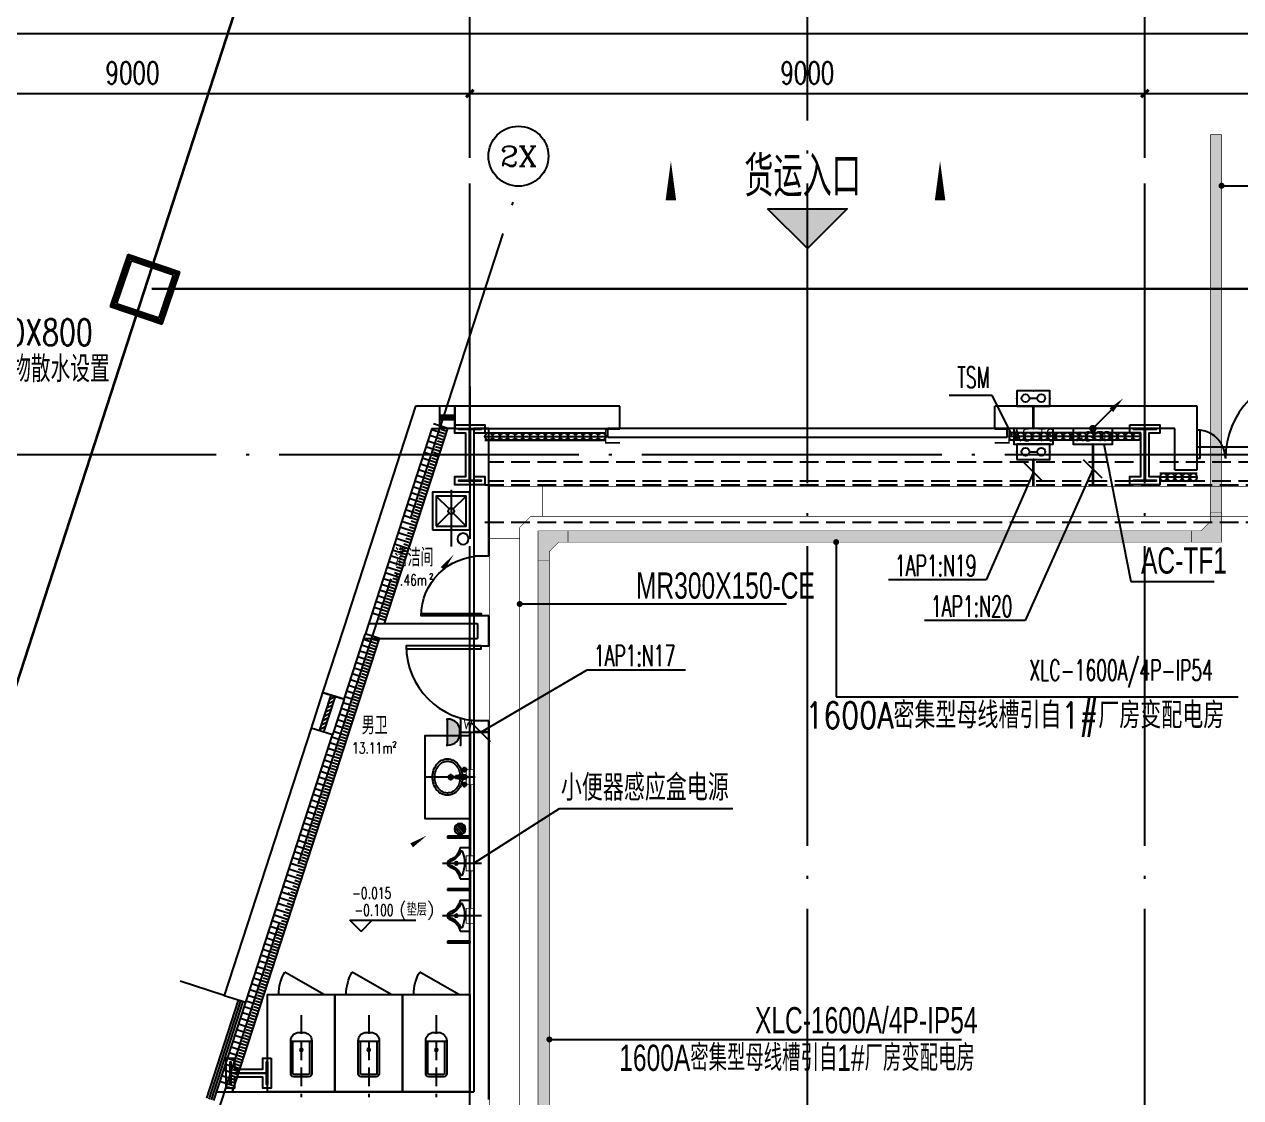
# Model space of a CAD drawing. Extents: x -1396510 to 1250330, y -1892470 to 1623980.
# Drawn here: x -269797 to -253575, y -725207 to -710887 of the extents above; entities that cross this region are included whole.
import ezdxf
from ezdxf.enums import TextEntityAlignment as Align

# ---------------------------------------------------------------- set-up
doc = ezdxf.new("R2010")
doc.units = 0
doc.header["$LTSCALE"] = 1000
doc.header["$MEASUREMENT"] = 0
for name, pattern in [('10平面$0$DASH', [0.35, 0.25, -0.1]), ('10平面$1$DOTE', [2.42, 2, -0.2, 0.02, -0.2]), ('DASH', [0.35, 0.25, -0.1]), ('DOTE', [2.42, 2, -0.2, 0.02, -0.2])]:
    doc.linetypes.add(name, pattern=pattern)
doc.layers.get('Defpoints').update_dxf_attribs({"color": 210})
for name, color, linetype in [('10平面$0$WINDOW', 4, 'Continuous'), ('10平面$1$A-AXIS-DOTE', 14, '10平面$1$DOTE'), ('99平面图例外参$0$A-HATCH-2', 251, 'Continuous'), ('A-AXIS-D', 1, 'Continuous'), ('A-AXIS-DOTE', 14, 'DOTE'), ('A-AXIS-DP', 126, 'Continuous'), ('A-AXIS-SYMB', 3, 'Continuous'), ('A-HATCH-2', 251, 'Continuous'), ('A-HRAIL', 173, 'Continuous'), ('A-LIN-V', 9, 'Continuous'), ('A-SFCE', 30, 'Continuous'), ('A-TEXT', 61, 'Continuous'), ('A-WC', 223, 'Continuous'), ('A-WINDOW', 140, 'Continuous'), ('AS-COLN', 6, 'Continuous'), ('AS-WALL', 40, 'Continuous'), ('CABLETRAY', 4, 'Continuous'), ('CABLETRAY_DIM', 3, 'Continuous'), ('CABLETRAY_OTHER', 5, 'Continuous'), ('DIM-照明', 3, 'Continuous'), ('DIM-箱柜', 3, 'Continuous'), ('DIM_SYMB', 3, 'Continuous'), ('EQUIP-动力', 3, 'Continuous'), ('EQUIP-插座', 3, 'Continuous'), ('EQUIP-箱柜', 3, 'Continuous'), ('FH-tri', 180, 'Continuous'), ('LWIRE', 4, 'Continuous'), ('TEL_HATCH', 8, 'Continuous'), ('TEL_TEXT', 7, 'Continuous'), ('WIRE-照明', 1, 'Continuous'), ('建-墙-幕', 4, 'Continuous'), ('建-房间', 7, 'Continuous'), ('建-标高', 3, 'Continuous'), ('建-门', 4, 'Continuous'), ('电气', 7, 'Continuous')]:
    doc.layers.add(name, color=color, linetype=linetype)
doc.layers.add('A-云线2', color=3, linetype='Continuous', plot=False)
doc.styles.add('_TCH_AXIS', font='COMPLEX', dxfattribs={"bigfont": 'GBCBIG'})
doc.styles.add('_TCH_DIM_T3', font='SIMPLEX', dxfattribs={"width": 0.705882, "bigfont": 'GBCBIG'})
doc.styles.add('_TEL_ATTDEF', font='GBENOR', dxfattribs={"width": 0.8, "height": 3, "bigfont": 'GBCBIG'})
doc.styles.add('_TEL_DIM', font='SIMPLEX', dxfattribs={"width": 0.8, "height": 3.5, "bigfont": 'HZTXT'})
doc.styles.add('A-AREA', font='SIMPLEX', dxfattribs={"bigfont": 'GBCBIG'})
doc.styles.add('A-STANDARD', font='SIMPLEX', dxfattribs={"bigfont": 'GBCBIG'})
doc.styles.add('HZTXT5', font='aa.shx', dxfattribs={"width": 0.7, "bigfont": 'hztxt.shx'})
doc.styles.get("Standard").update_dxf_attribs({"font": 'gbenor.shx', "bigfont": 'gbcbig.shx'})
doc.dimstyles.new('_TCH_ARCH&&100', dxfattribs={"dimtxt": 297.5, "dimasz": 100, "dimexe": 100, "dimexo": 100, "dimgap": 126.25, "dimtad": 1, "dimdec": 0, "dimzin": 0, "dimdsep": 46, "dimtxsty": '_TCH_DIM_T3', "dimblk": 'ARCHTICK', "dimcen": 0.09, "dimclrt": 7, "dimazin": 2, "dimtfac": 1, "dimtdec": 0, "dimtix": 1, "dimtmove": 2, "dimatfit": 3, "dimfxl": 0, "dimtolj": 1, "dimtzin": 0, "dimarcsym": 0})

# ---------------------------------------------------------------- blocks, each defined once
blk = doc.blocks.new('厕卫')
at = {"layer": 'A-AXIS-DOTE', "color": 0, "linetype": 'DASH'}
blk.add_line((50, -823), (50, 272), dxfattribs=at)
at = {"layer": 'A-WC', "color": 0}
for p, q in [((-60, -40), (-60, -470)), ((150, -30), (-50, -30)), ((160, -470), (160, -40)), ((190, -470), (-90, -470)), ((350, -1097), (-170, -1397))]:
    blk.add_line(p, q, dxfattribs=at)
blk.add_lwpolyline([(-400, 203), (-400, -1097), (500, -1097), (500, 203)], close=True, dxfattribs=at)
blk.add_lwpolyline([(190, -40, 0.414214), (150, 0), (-50, 0, 0.414214), (-90, -40), (-90, -480, 0.414214), (20, -590), (80, -590, 0.414214), (190, -480)], format="xyb", close=True, dxfattribs=at)
blk.add_circle((50, -359), 20, dxfattribs=at)
for centre, radius, start, end in [((-50, -40), 10, 90, 180), ((150, -40), 10, 0, 90), ((350, -1097), 600, 180, 209.9999)]:
    blk.add_arc(centre, radius, start, end, dxfattribs=at)
for p in [(50, 0), (50, -359)]:
    blk.add_point(p, dxfattribs=at)
blk = doc.blocks.new('$lvtry$00000224')
at = {"color": 0}
for p, q in [((-363, 0), (-363, -300)), ((-338, 0), (-363, 0)), ((-338, 0), (-338, -300)), ((337, 0), (337, -300)), ((362, 0), (337, 0)), ((362, 0), (362, -300)), ((-338, -300), (-363, -300)), ((362, -300), (337, -300))]:
    blk.add_line(p, q, dxfattribs=at)
at = {"color": 0, "elevation": 0}
blk.add_lwpolyline([(-205, -131), (-205, 0), (205, 0), (205, -131, 0.268068), (51, -263, -0.317765), (0, -300, -0.317765), (-51, -263, 0.268068)], format="xyb", close=True, dxfattribs=at)
at = {"color": 0}
blk.add_circle((0, -182, 0), 20, dxfattribs=at)
for centre, radius, start, end in [((-152, -115, 0), 10, 114.1084, 248.1394), ((5, -466, 0), 395, 66.6675, 114.1084), ((-243, -341, 0), 233, 19.2639, 68.1394), ((243, -341, 0), 233, 110.4941, 160.7361), ((158, -113, 0), 10, 290.4941, 66.6675), ((0, -256, 0), 24, 199.2639, 269.4998), ((0, -256, 0), 24, 270.5002, 340.7361)]:
    blk.add_arc(centre, radius, start, end, dxfattribs=at)
blk.add_point((0, -182, 0), dxfattribs=at)
at = {"layer": 'A-AXIS-DOTE', "color": 0}
blk.add_lwpolyline([(0, 153), (0, -367)], dxfattribs=at)
blk = doc.blocks.new('小便器')
at = {"layer": 'A-WC', "color": 8, "xscale": -1, "rotation": 89.99999999999999}
blk.add_blockref('$lvtry$00000224', (2044606, 1695654), dxfattribs=at)
blk = doc.blocks.new('45345')
at = {"layer": 'A-WC'}
h = blk.add_hatch(dxfattribs=at)
h.set_pattern_fill('ANSI31', color=0, scale=10)
h.set_pattern_definition([(30, (40598742844.535, 3385776346.45), (-7.9375, 13.74815), [])])
edge = h.paths.add_edge_path()
edge.add_arc((40598742441.347763, 3385774511.717568), 50, 0, 360)
at = {"layer": 'A-WC', "color": 0}
blk.add_circle((40598742441.347763, 3385774511.717568), 50, dxfattribs=at)
blk = doc.blocks.new('A$C34D37DA4')
at = {"color": 0, "ltscale": 0.5}
for points in [[(-250, -108), (250, -108), (250, 392), (-250, 392)], [(-200, -58), (200, -58), (200, 342), (-200, 342)]]:
    blk.add_lwpolyline(points, close=True, dxfattribs=at)
for points in [[(-200, 342), (-28, 171)], [(28, 171), (200, 342)], [(-200, -58), (-28, 114)], [(28, 114), (200, -58)]]:
    blk.add_lwpolyline(points, dxfattribs=at)
blk.add_circle((0, 142), 40, dxfattribs=at)
at = {"layer": 'A-AXIS-DOTE', "color": 0}
blk.add_lwpolyline([(0, 427), (0, -333)], dxfattribs=at)
blk = doc.blocks.new('10平面$0$$DorLib2D$00000126')
at = {"color": 0, "linetype": 'Continuous'}
for p, q in [((-0.532, 0.5), (-0.532, 0.9)), ((0.532, 0.9), (0.532, 0.5))]:
    blk.add_line(p, q, dxfattribs=at)
at = {"color": 0, "linetype": '10平面$0$DASH'}
for p, q in [((-0.532, 0.9), (0.532, 0.9)), ((-0.532, 0.5), (0.532, 0.5))]:
    blk.add_line(p, q, dxfattribs=at)
blk = doc.blocks.new('DOOR2DLIB$SYSLIB$00000123')
at = {"color": 0}
for p, q in [((0.475, -0.001), (0.475, 0.752)), ((0.475, 0.752), (0.5, 0.752)), ((0.5, -0.001), (0.5, 0.752)), ((-0.5, 0), (-0.5, 0.252)), ((-0.475, 0.252), (-0.5, 0.252)), ((-0.475, 0), (-0.475, 0.252)), ((-0.475, 0), (-0.5, 0)), ((0.475, -0.001), (0.5, -0.001))]:
    blk.add_line(p, q, dxfattribs=at)
for centre, radius, start, end in [((0.505, -0.002), 0.755, 92.2493, 179.7238), ((-0.501, 0.003), 0.251, 359.7899, 84.0974)]:
    blk.add_arc(centre, radius, start, end, dxfattribs=at)
blk = doc.blocks.new('42343243')
at = {"layer": '10平面$0$WINDOW'}
blk.add_line((-252654, 1222620), (-254154, 1222620), dxfattribs=at)
at = {"layer": 'AS-WALL'}
for p, q in [((-254154, 1223170), (-256854, 1223170)), ((-256854, 1222870), (-256854, 1223170)), ((-254154, 1222620), (-254154, 1223170)), ((-254454, 1222870), (-256854, 1222870)), ((-254454, 1222320), (-254454, 1222870)), ((-254154, 1222320), (-254154, 1222620)), ((-254454, 1222320), (-254154, 1222320))]:
    blk.add_line(p, q, dxfattribs=at)
at = {"layer": '10平面$0$WINDOW', "zscale": 300}
for name, p, xscale, yscale, rotation in [('DOOR2DLIB$SYSLIB$00000123', (-253404, 1222470), -1500, -1500, 179.9999999999555), ('10平面$0$$DorLib2D$00000126', (-259354, 1223020), 5000, 300, 179.9999999999992)]:
    blk.add_blockref(name, p, dxfattribs=dict(at, xscale=xscale, yscale=yscale, rotation=rotation))
blk = doc.blocks.new('nt66')
at = {"layer": 'A-HATCH-2', "color": 8}
blk.add_lwpolyline([(-195840, 766870), (-195440, 766870), (-195440, 766758), (-195586, 766758), (-195586, 766182), (-195440, 766182), (-195440, 766070), (-195840, 766070), (-195840, 766182), (-195694, 766182), (-195694, 766758), (-195840, 766758)], close=True, dxfattribs=at)
at = {"layer": 'AS-COLN'}
blk.add_lwpolyline([(-195790, 766820), (-195490, 766820), (-195490, 766808), (-195636, 766808), (-195636, 766132), (-195490, 766132), (-195490, 766120), (-195790, 766120), (-195790, 766132), (-195644, 766132), (-195644, 766808), (-195790, 766808)], close=True, dxfattribs=at)
blk = doc.blocks.new('342343243')
at = {"layer": 'A-AXIS-DP', "color": 5}
blk.add_lwpolyline([(-155704, 832070), (-155404, 832070), (-155404, 832058), (-155550, 832058), (-155550, 831582), (-155404, 831582), (-155404, 831570), (-155704, 831570), (-155704, 831582), (-155558, 831582), (-155558, 832058), (-155704, 832058), (-155704, 832070)], close=True, dxfattribs=at)
at = {"layer": 'A-HATCH-2'}
blk.add_lwpolyline([(-155754, 832120), (-155354, 832120), (-155354, 832008), (-155500, 832008), (-155500, 831632), (-155354, 831632), (-155354, 831520), (-155754, 831520), (-155754, 831632), (-155608, 831632), (-155608, 832008), (-155754, 832008)], close=True, dxfattribs=at)
blk = doc.blocks.new('33333')
for p in [(-68214, -43900), (-59214, -43900)]:
    blk.add_blockref('nt66', p)
at = {"layer": 'A-AXIS-DP', "rotation": 270}
blk.add_blockref('342343243', (-1098624, 558766), dxfattribs=at)
blk = doc.blocks.new('w42343')
at = {"layer": 'A-HATCH-2', "color": 8, "linetype": 'DASH'}
for p, q in [((-263654, 722170), (-128354, 722170)), ((-263654, 721670), (-128354, 721670))]:
    blk.add_line(p, q, dxfattribs=at)
blk = doc.blocks.new('343243')
at = {"layer": '10平面$1$A-AXIS-DOTE', "color": 0}
blk.add_lwpolyline([(-137039, 783550), (-137039, 784210)], dxfattribs=at)
at = {"layer": 'A-WC', "color": 0}
for p, q in [((-137084, 783875), (-136994, 783875)), ((-137039, 783830), (-137039, 783920)), ((-137176, 783694), (-137103, 783694)), ((-137139, 783657), (-137139, 783731)), ((-137071, 783707), (-137056, 783814)), ((-137064, 783668), (-137071, 783707)), ((-137064, 783668), (-137056, 783814)), ((-137056, 783814), (-137022, 783814)), ((-137056, 783804), (-137022, 783804)), ((-137014, 783668), (-137022, 783814)), ((-137008, 783707), (-137022, 783814)), ((-137014, 783668), (-137008, 783707)), ((-136976, 783694), (-136903, 783694)), ((-136939, 783657), (-136939, 783731)), ((-137064, 783668), (-137014, 783668)), ((-137063, 783687), (-137015, 783687))]:
    blk.add_line(p, q, dxfattribs=at)
for points in [[(-137069, 783721, -0.055034), (-137132, 783735, -0.088849), (-137208, 783776, -0.104988), (-137263, 783843, -0.12017), (-137282, 783920, -0.12017), (-137263, 783997, -0.104988), (-137208, 784064, -0.088849), (-137132, 784105, -0.080052), (-137039, 784120, -0.080052)], [(-137065, 783751, -0.056066), (-137123, 783763, -0.088849), (-137190, 783800, -0.104988), (-137237, 783857, -0.12017), (-137252, 783920, -0.12017), (-137237, 783983, -0.104988), (-137190, 784040, -0.088849), (-137123, 784077, -0.080052), (-137039, 784090, -0.080052)], [(-137039, 784120, -0.080052), (-136946, 784105, -0.088849), (-136870, 784064, -0.104988), (-136815, 783997, -0.12017), (-136796, 783920, -0.12017), (-136815, 783843, -0.104988), (-136870, 783776, -0.088849), (-136946, 783735, -0.055034), (-137010, 783721, -0.080052)], [(-137039, 784090, -0.080052), (-136956, 784077, -0.088849), (-136889, 784040, -0.104988), (-136842, 783983, -0.12017), (-136826, 783920, -0.12017), (-136842, 783857, -0.104988), (-136889, 783800, -0.088849), (-136956, 783763, -0.056066), (-137014, 783751, -0.080052)]]:
    blk.add_lwpolyline(points, format="xyb", dxfattribs=at)
for centre, radius in [((-137039, 783875), 30), ((-137039, 783875), 20), ((-137139, 783694), 25), ((-137139, 783694), 15), ((-136939, 783694), 25), ((-136939, 783694), 15)]:
    blk.add_circle(centre, radius, dxfattribs=at)
for centre, start, end in [((-137040, 783695), 80.5252, 279.4748), ((-137038, 783695), 260.5252, 99.4748)]:
    blk.add_arc(centre, 7.19, start, end, dxfattribs=at)
blk = doc.blocks.new('3333')
at = {"layer": 'A-SFCE', "const_width": 20}
blk.add_lwpolyline([(-227064, 766320), (-227064, 766510), (-227244, 766510), (-227244, 766320)], dxfattribs=at)
blk = doc.blocks.new('_ArchTick')
at = {"color": 0, "linetype": 'ByBlock', "const_width": 0.4}
blk.add_lwpolyline([(-0.5, -0.5), (0.5, 0.5)], dxfattribs=at)
blk = doc.blocks.new('*D5768')
at = {"layer": 'A-AXIS-D', "color": 0, "lineweight": -2, "transparency": 16777216}
for p, q in [((12300, 3960), (12300, 4920)), ((21300, 3960), (21300, 4920)), ((12300, 4820), (21300, 4820))]:
    blk.add_line(p, q, dxfattribs=at)
at = {"layer": 'Defpoints', "color": 0, "transparency": 16777216}
for p in [(21300, 4820), (12300, 3860), (21300, 3860)]:
    blk.add_point(p, dxfattribs=at)
at = {"layer": 'A-AXIS-D', "color": 0, "lineweight": -2, "transparency": 16777216, "xscale": 100, "yscale": 100, "zscale": 100, "rotation": 180}
blk.add_blockref('_ArchTick', (12300, 4820), dxfattribs=at)
at = {"layer": 'A-AXIS-D', "color": 0, "lineweight": -2, "transparency": 16777216, "xscale": 100, "yscale": 100, "zscale": 100}
blk.add_blockref('_ArchTick', (21300, 4820), dxfattribs=at)
at = {"layer": 'A-AXIS-D', "color": 7, "transparency": 16777216, "insert": (16800, 5095), "char_height": 297.5, "attachment_point": 5, "style": '_TCH_DIM_T3'}
blk.add_mtext('\\A1;9000', dxfattribs=at)
blk = doc.blocks.new('*D5769')
at = {"layer": 'A-AXIS-D', "color": 0, "lineweight": -2, "transparency": 16777216}
for p, q in [((21300, 3960), (21300, 4920)), ((30300, 3960), (30300, 4920)), ((21300, 4820), (30300, 4820))]:
    blk.add_line(p, q, dxfattribs=at)
at = {"layer": 'Defpoints', "color": 0, "transparency": 16777216}
for p in [(30300, 4820), (21300, 3860), (30300, 3860)]:
    blk.add_point(p, dxfattribs=at)
at = {"layer": 'A-AXIS-D', "color": 0, "lineweight": -2, "transparency": 16777216, "xscale": 100, "yscale": 100, "zscale": 100, "rotation": 180}
blk.add_blockref('_ArchTick', (21300, 4820), dxfattribs=at)
at = {"layer": 'A-AXIS-D', "color": 0, "lineweight": -2, "transparency": 16777216, "xscale": 100, "yscale": 100, "zscale": 100}
blk.add_blockref('_ArchTick', (30300, 4820), dxfattribs=at)
at = {"layer": 'A-AXIS-D', "color": 7, "transparency": 16777216, "insert": (25800, 5095), "char_height": 297.5, "attachment_point": 5, "style": '_TCH_DIM_T3'}
blk.add_mtext('\\A1;9000', dxfattribs=at)
blk = doc.blocks.new('*D5770')
at = {"layer": 'A-AXIS-D', "color": 0, "lineweight": -2, "transparency": 16777216}
for p, q in [((30300, 3960), (30300, 4920)), ((39300, 3960), (39300, 4920)), ((30300, 4820), (39300, 4820))]:
    blk.add_line(p, q, dxfattribs=at)
at = {"layer": 'Defpoints', "color": 0, "transparency": 16777216}
for p in [(39300, 4820), (30300, 3860), (39300, 3860)]:
    blk.add_point(p, dxfattribs=at)
at = {"layer": 'A-AXIS-D', "color": 0, "lineweight": -2, "transparency": 16777216, "xscale": 100, "yscale": 100, "zscale": 100, "rotation": 180}
blk.add_blockref('_ArchTick', (30300, 4820), dxfattribs=at)
at = {"layer": 'A-AXIS-D', "color": 0, "lineweight": -2, "transparency": 16777216, "xscale": 100, "yscale": 100, "zscale": 100}
blk.add_blockref('_ArchTick', (39300, 4820), dxfattribs=at)
at = {"layer": 'A-AXIS-D', "color": 7, "transparency": 16777216, "insert": (34800, 5095), "char_height": 297.5, "attachment_point": 5, "style": '_TCH_DIM_T3'}
blk.add_mtext('\\A1;9000', dxfattribs=at)
blk = doc.blocks.new('*D5785')
at = {"layer": 'A-AXIS-D', "color": 0, "lineweight": -2, "transparency": 16777216}
for p, q in [((-900, 4060), (-900, 5720)), ((157100, 4060), (157100, 5720)), ((-900, 5620), (157100, 5620))]:
    blk.add_line(p, q, dxfattribs=at)
at = {"layer": 'Defpoints', "color": 0, "transparency": 16777216}
for p in [(157100, 5620), (-900, 3960), (157100, 3960)]:
    blk.add_point(p, dxfattribs=at)
at = {"layer": 'A-AXIS-D', "color": 0, "lineweight": -2, "transparency": 16777216, "xscale": 100, "yscale": 100, "zscale": 100, "rotation": 180}
blk.add_blockref('_ArchTick', (-900, 5620), dxfattribs=at)
at = {"layer": 'A-AXIS-D', "color": 0, "lineweight": -2, "transparency": 16777216, "xscale": 100, "yscale": 100, "zscale": 100}
blk.add_blockref('_ArchTick', (157100, 5620), dxfattribs=at)
at = {"layer": 'A-AXIS-D', "color": 7, "transparency": 16777216, "insert": (78100, 5895), "char_height": 297.5, "attachment_point": 5, "style": '_TCH_DIM_T3'}
blk.add_mtext('\\A1;158000', dxfattribs=at)
blk = doc.blocks.new('*U25')
at = {"color": 0}
blk.add_lwpolyline([(500, 0), (500, 1000), (460, 1000), (460, 0)], close=True, dxfattribs=at)
blk.add_arc((500, 0), 1000, 90, 180, dxfattribs=at)
blk = doc.blocks.new('*U24')
at = {"color": 0, "xscale": 0.001, "yscale": 0.001, "zscale": 0.001}
blk.add_blockref('*U25', (0, 0), dxfattribs=at)
blk = doc.blocks.new('*U52')
at = {"color": 0}
for p, q in [((-250, 150), (250, 150)), ((250, 30), (-250, 30)), ((-250, -30), (-190, 30)), ((-190, -30), (-130, 30)), ((-130, -30), (-70, 30)), ((-70, -30), (-10, 30)), ((-10, -30), (50, 30)), ((50, -30), (110, 30)), ((110, -30), (170, 30)), ((170, -30), (230, 30)), ((250, -30), (-250, -30)), ((-250, -150), (250, -150))]:
    blk.add_line(p, q, dxfattribs=at)
for points in [[(-250, -150), (-250, 150)], [(250, -150), (250, 150)]]:
    blk.add_lwpolyline(points, dxfattribs=at)
blk = doc.blocks.new('*U51')
at = {"color": 0, "xscale": 0.001999999996058992, "yscale": 0.003333333333333334, "zscale": 0.001999999996058992}
blk.add_blockref('*U52', (0, 0), dxfattribs=at)
blk = doc.blocks.new('99平面图例外参$0$$LinePat$填挖边坡')
at = {"color": 0}
for p, q in [((0, 0), (0, -1500)), ((300, 0), (300, -600))]:
    blk.add_line(p, q, dxfattribs=at)
at = {"layer": 'Defpoints', "color": 0}
blk.add_point((600, 0), dxfattribs=at)
blk = doc.blocks.new('99平面图例外参$0$$LinePat$圆环')
for points in [[(0, 150), (300, 150)], [(0, 0), (300, 0)], [(0, -150), (300, -150)]]:
    blk.add_lwpolyline(points)
at = {"color": 0}
blk.add_circle((150, 0), 150, dxfattribs=at)
blk = doc.blocks.new('$equip$00001764')
for p, q in [((-0.5, 1.05), (-0.5, 1)), ((-0.5, 1), (0.5, 1)), ((0.5, 1.05), (0.5, 1)), ((0.5, 0.5), (-0.5, 0.5)), ((0, 0.5), (0, 0))]:
    blk.add_line(p, q)
blk.add_arc((0, 1), 0.5, 180, 0)
for p in [(-0.5, 0.5), (0.5, 0.5), (0, 0)]:
    blk.add_point(p)
for points in [[(0.433, 0.75), (-0.433, 0.75), (0.5, 1), (-0.5, 1)], [(0.25, 0.567), (-0.25, 0.567), (0.433, 0.75), (-0.433, 0.75)], [(0, 0.5), (0, 0.5), (0.25, 0.567), (-0.25, 0.567)]]:
    blk.add_solid(points)
at = {"color": 7, "style": '_TEL_DIM'}
blk.add_attdef('$TEXT$', text='', height=0.4, dxfattribs=at).set_placement((0.303, 0.211), align=Align.MIDDLE_CENTER)
at = {"color": 7, "style": '_TEL_DIM', "flags": 1}
blk.add_attdef('A', text='', height=0.00002, dxfattribs=at).set_placement((0, 0), align=Align.MIDDLE_CENTER)
blk = doc.blocks.new('$equip$00002708')
for p, q in [((-0.75, 0.6), (-0.75, 0)), ((0.75, 0.6), (-0.75, 0.6)), ((0.75, 0), (0.75, 0.6)), ((-0.75, 0), (0.75, 0))]:
    blk.add_line(p, q)
at = {"const_width": 0.0571}
blk.add_lwpolyline([(-0.75, 0.6), (-0.75, 0), (0.75, 0), (0.75, 0.6), (-0.75, 0.6), (-0.75, 0)], dxfattribs=at)
for p in [(0, 0.6), (-0.75, 0.3), (0, 0), (0.75, 0.3)]:
    blk.add_point(p)
at = {"color": 7, "style": '_TEL_DIM'}
blk.add_attdef('$TEXT$', text='', height=0.4, dxfattribs=at).set_placement((0, 0.3), align=Align.MIDDLE_CENTER)
at = {"color": 7, "style": '_TEL_DIM', "flags": 1}
for tag in ['REMARK', 'A']:
    blk.add_attdef(tag, text='', height=0.4, dxfattribs=at).set_placement((0, 0), align=Align.MIDDLE_CENTER)
blk = doc.blocks.new('$equip$00002868')
for p, q in [((-0.625, 0.292), (-0.625, -0.292)), ((0.625, 0.292), (-0.625, 0.292)), ((-0.15, 0.008), (0.15, 0.008)), ((0.625, -0.292), (0.625, 0.292)), ((-0.625, -0.292), (0.625, -0.292))]:
    blk.add_line(p, q)
at = {"const_width": 0.0571}
blk.add_lwpolyline([(-0.625, 0.292), (-0.625, -0.292), (0.625, -0.292), (0.625, 0.292), (-0.625, 0.292), (-0.625, -0.292)], dxfattribs=at)
for centre in [(-0.3, 0.008), (0.3, 0.008)]:
    blk.add_circle(centre, 0.15)
for p in [(-0.625, 0), (0, 0.292), (0.625, 0), (0, -0.292)]:
    blk.add_point(p)
at = {"color": 7, "style": '_TEL_DIM', "flags": 1}
for tag in ['A', 'REMARK']:
    blk.add_attdef(tag, text='', height=0.00002, dxfattribs=at).set_placement((0, 0), align=Align.MIDDLE_CENTER)
blk = doc.blocks.new('$TelecSys$00000079')
for p, q in [((0.7, 0.7), (0, 0)), ((0.104, 0.104), (0.104, 0.104)), ((-0.104, -0.104), (-0.104, -0.104))]:
    blk.add_line(p, q)
at = {"const_width": 0.142}
blk.add_lwpolyline([(-0.071, 0, 1), (0.071, 0, 1)], format="xyb", close=True, dxfattribs=at)
blk.add_solid([(0.63, 0.77), (0.77, 0.63), (1.15, 1.15)])
at = {"width": 0.8, "flags": 9}
blk.add_attdef('A', (0, 0), '', height=0.00002, dxfattribs=at)
blk = doc.blocks.new('qd电缆手井')
at = {"layer": '电气', "color": 7}
for p, q in [((-238.7, 215.8), (211.3, 215.8)), ((-238.7, -234.2), (-238.7, 215.8)), ((211.3, 215.8), (211.3, -234.2)), ((-197.9, -193.4), (-197.9, 175)), ((-197.9, 175), (170.5, 175)), ((170.5, 175), (170.5, -193.4)), ((170.5, -193.4), (-197.9, -193.4)), ((211.3, -234.2), (-238.7, -234.2))]:
    blk.add_line(p, q, dxfattribs=at)
at = {"layer": '电气', "color": 8, "const_width": 30}
blk.add_lwpolyline([(-218, 182.1), (-218, -214.1), (191.1, -214.1), (191.1, 195.6), (-232.9, 195.6)], dxfattribs=at)
blk = doc.blocks.new('世赫2#厂房一层0821')
at = {"layer": 'FH-tri'}
h = blk.add_hatch(color=8, dxfattribs=at)
h.dxf.hatch_style = 1
h.paths.add_polyline_path([(25269.7, 3282.6), (26330.3, 3282.6), (25800, 2752.3)])
at = {"layer": 'A-AXIS-D'}
blk.add_circle((21947.6, 3984), 400, dxfattribs=at)
at = {"layer": 'A-AXIS-DOTE', "color": 8, "ltscale": 2}
for p, q in [((21300, -87498.9), (21300, 6300)), ((25800, -87498.9), (25800, 6300)), ((30300, -87498.9), (30300, 6300)), ((163114.2, 0), (-11095.8, 0))]:
    blk.add_line(p, q, dxfattribs=at)
blk.add_lwpolyline([(-1898.6, -69910.4), (21947.6, 3584)], dxfattribs=at)
at = {"layer": 'A-AXIS-SYMB', "color": 8}
for points in [[(23980, 2460, 0, 0, 0), (23980, 3920, 0, 140, 0), (23980, 3395, 0, 0, 0)], [(27570, 2460, 0, 0, 0), (27570, 3920, 0, 140, 0), (27570, 3395, 0, 0, 0)]]:
    blk.add_lwpolyline(points, format="xyseb", dxfattribs=at)
at = {"layer": 'A-LIN-V'}
for p, q in [((20159.8, -2250), (21003.4, 350)), ((18131.9, -8500), (20094.9, -2450))]:
    blk.add_line(p, q, dxfattribs=at)
at = {"layer": 'A-SFCE'}
for p, q in [((21300, 910), (21300, -1120)), ((18024.1, -7212.2), (17437.1, -7021.7))]:
    blk.add_line(p, q, dxfattribs=at)
at = {"layer": 'A-SFCE', "linetype": 'DASH'}
for p, q in [((30150, -100), (21550, -100)), ((30150, -350), (21550, -350))]:
    blk.add_line(p, q, dxfattribs=at)
at = {"layer": 'A-SFCE', "color": 2, "linetype": 'DASH'}
for p, q in [((39150, -100), (30450, -100)), ((39150, -350), (30450, -350))]:
    blk.add_line(p, q, dxfattribs=at)
at = {"layer": 'A-WC', "color": 8, "elevation": 0}
blk.add_lwpolyline([(21300, -4850), (21300, -3750), (20700, -3750), (20700, -4850), (21300, -4850)], dxfattribs=at)
at = {"layer": 'AS-WALL'}
for p, q in [((20575.1, 650), (19616.7, -2303.7)), ((20900, 650), (20575.1, 650)), ((20900, 350), (20900, 650)), ((23300, 650), (21100, 650)), ((21100, 650), (21100, 350)), ((23300, 350), (23300, 650)), ((20793.1, 350), (19902.1, -2396.3)), ((20793.1, 350), (20900, 350)), ((21100, 350), (23300, 350)), ((21350, 350), (21350, -1350)), ((21550, 350), (21350, 350)), ((21550, -1350), (21550, 350)), ((21350, -1350), (21550, -1350)), ((19949.5, -2250), (21400, -2250)), ((21350, -2150), (21350, -2550)), ((21550, -2150), (21350, -2150)), ((21400, -2250), (21400, -2450)), ((21550, -2550), (21550, -2150)), ((19616.7, -2303.7), (19335.8, -3169.6)), ((19621.1, -3262.2), (19902.1, -2396.3)), ((19884.7, -2450), (21400, -2450)), ((21350, -2550), (21550, -2550)), ((19335.8, -3169.6), (19621.1, -3262.2)), ((21550, -3550), (21350, -3550)), ((21350, -3550), (21350, -8500)), ((21550, -8600), (21550, -3550)), ((19181.5, -3645.2), (18024.1, -7212.2)), ((19466.8, -3737.8), (19181.5, -3645.2)), ((18309.5, -7304.7), (19466.8, -3737.8)), ((18024.1, -7212.2), (18309.5, -7304.7)), ((17921.7, -8500), (21350, -8500))]:
    blk.add_line(p, q, dxfattribs=at)
at = {"layer": 'DIM_SYMB', "color": 8}
for points in [[(20614.2, -1920, 0, 0, 0), (21084.2, -1330, 0, 64, 0), (20934.6, -1517.7, 0, 0, 0)], [(19994.2, -5550, 0, 0, 0), (20724.2, -5080, 0, 64, 0), (20522.4, -5209.9, 0, 0, 0)]]:
    blk.add_lwpolyline(points, format="xyseb", dxfattribs=at)
at = {"layer": 'FH-tri', "color": 8}
blk.add_lwpolyline([(25269.7, 3282.6), (26330.3, 3282.6), (26330.3, 3282.6), (25800, 2752.3)], close=True, dxfattribs=at)
at = {"layer": '建-墙-幕'}
for p, q in [((17789.1, -8584.6), (18214.4, -7273.9)), ((17820.8, -8594.9), (18246.1, -7284.2)), ((17852.5, -8605.1), (18277.8, -7294.4)), ((18214.4, -7273.9), (18309.5, -7304.7)), ((17884.2, -8615.4), (18309.5, -7304.7))]:
    blk.add_line(p, q, dxfattribs=at)
at = {"layer": '建-标高', "color": 8}
for p, q in [((19847.8, -6360), (19697.8, -6210)), ((19697.8, -6210), (20577.8, -6210)), ((19847.8, -6360), (19997.8, -6210))]:
    blk.add_line(p, q, dxfattribs=at)
at = {"layer": '建-门'}
for p, q in [((21350, -1350), (21350, -2150)), ((21350, -2550), (21350, -3550))]:
    blk.add_line(p, q, dxfattribs=at)
at = {"color": 8, "rotation": 180.0000000000122}
for p in [(2065906.1, 1690203.6, 0), (2065906.1, 1689503.6, 0)]:
    blk.add_blockref('小便器', p, dxfattribs=at)
at = {"color": 8, "xscale": -1, "rotation": 180}
for p in [(19000, -8297.2), (19900, -8297.2), (20800, -8297.2)]:
    blk.add_blockref('厕卫', p, dxfattribs=at)
at = {"layer": '99平面图例外参$0$A-HATCH-2', "color": 203, "yscale": 0.1333333333333333, "zscale": 0.1333333333333333}
for p, xscale, rotation in [((20978.6, 273.5), 0.1339918837971177, 252.0237134181391), ((21003.4, 350), 0.1339918837971177, 252.0237134181391), ((20929, 120.6), 0.1339918837971177, 252.0237134181391), ((20953.8, 197.1), 0.1339918837971177, 252.0237134181391), ((20879.4, -32.4), 0.1339918837971177, 252.0237134181391), ((20904.2, 44.1), 0.1339918837971177, 252.0237134181391), ((20829.7, -185.3), 0.1339918837971177, 252.0237134181391), ((20854.5, -108.8), 0.1339918837971177, 252.0237134181391), ((20780.1, -338.2), 0.1339918837971177, 252.0237134181391), ((20804.9, -261.8), 0.1339918837971177, 252.0237134181391), ((20730.5, -491.2), 0.1339918837971177, 252.0237134181391), ((20755.3, -414.7), 0.1339918837971177, 252.0237134181391), ((20680.9, -644.1), 0.1339918837971177, 252.0237134181391), ((20705.7, -567.6), 0.1339918837971177, 252.0237134181391), ((20631.2, -797.1), 0.1339918837971177, 252.0237134181391), ((20656, -720.6), 0.1339918837971177, 252.0237134181391), ((20556.8, -1026.5), 0.1339918837971177, 252.0237134181391), ((20581.6, -950), 0.1339918837971177, 252.0237134181391), ((20606.4, -873.5), 0.1339918837971177, 252.0237134181391), ((20507.2, -1179.4), 0.1339918837971177, 252.0237134181391), ((20532, -1102.9), 0.1339918837971177, 252.0237134181391), ((20457.6, -1332.4), 0.1339918837971177, 252.0237134181391), ((20482.4, -1255.9), 0.1339918837971177, 252.0237134181391), ((20407.9, -1485.3), 0.1339918837971177, 252.0237134181391), ((20432.7, -1408.8), 0.1339918837971177, 252.0237134181391), ((20358.3, -1638.2), 0.1339918837971177, 252.0237134181391), ((20383.1, -1561.8), 0.1339918837971177, 252.0237134181391), ((20308.7, -1791.2), 0.1339918837971177, 252.0237134181391), ((20333.5, -1714.7), 0.1339918837971177, 252.0237134181391), ((20259.1, -1944.1), 0.1339918837971177, 252.0237134181391), ((20283.9, -1867.6), 0.1339918837971177, 252.0237134181391), ((20209.4, -2097.1), 0.1339918837971177, 252.0237134181391), ((20234.2, -2020.6), 0.1339918837971177, 252.0237134181391), ((20184.6, -2173.5), 0.1339918837971177, 252.0237134181391), ((20094.9, -2450), 0.1341875878156124, 252.0237134181382), ((20045.2, -2603.2), 0.1341875878156124, 252.0237134181382), ((20070.1, -2526.6), 0.1341875878156124, 252.0237134181382), ((19995.5, -2756.3), 0.1341875878156124, 252.0237134181382), ((20020.4, -2679.7), 0.1341875878156124, 252.0237134181382), ((19945.8, -2909.5), 0.1341875878156124, 252.0237134181382), ((19970.7, -2832.9), 0.1341875878156124, 252.0237134181382), ((19871.3, -3139.2), 0.1341875878156124, 252.0237134181382), ((19896.1, -3062.7), 0.1341875878156124, 252.0237134181382), ((19921, -2986.1), 0.1341875878156124, 252.0237134181382), ((19821.6, -3292.4), 0.1341875878156124, 252.0237134181382), ((19846.4, -3215.8), 0.1341875878156124, 252.0237134181382), ((19771.9, -3445.6), 0.1341875878156124, 252.0237134181382), ((19796.7, -3369), 0.1341875878156124, 252.0237134181382), ((19722.2, -3598.7), 0.1341875878156124, 252.0237134181382), ((19747, -3522.2), 0.1341875878156124, 252.0237134181382), ((19672.5, -3751.9), 0.1341875878156124, 252.0237134181382), ((19697.4, -3675.3), 0.1341875878156124, 252.0237134181382), ((19622.8, -3905.1), 0.1341875878156124, 252.0237134181382), ((19647.7, -3828.5), 0.1341875878156124, 252.0237134181382), ((19573.1, -4058.2), 0.1341875878156124, 252.0237134181382), ((19598, -3981.6), 0.1341875878156124, 252.0237134181382), ((19523.4, -4211.4), 0.1341875878156124, 252.0237134181382), ((19548.3, -4134.8), 0.1341875878156124, 252.0237134181382), ((19448.9, -4441.1), 0.1341875878156124, 252.0237134181382), ((19473.7, -4364.6), 0.1341875878156124, 252.0237134181382), ((19498.6, -4288), 0.1341875878156124, 252.0237134181382), ((19399.2, -4594.3), 0.1341875878156124, 252.0237134181382), ((19424, -4517.7), 0.1341875878156124, 252.0237134181382), ((19349.5, -4747.5), 0.1341875878156124, 252.0237134181382), ((19374.3, -4670.9), 0.1341875878156124, 252.0237134181382), ((19299.8, -4900.6), 0.1341875878156124, 252.0237134181382), ((19324.6, -4824.1), 0.1341875878156124, 252.0237134181382), ((19250.1, -5053.8), 0.1341875878156124, 252.0237134181382), ((19274.9, -4977.2), 0.1341875878156124, 252.0237134181382), ((19200.4, -5207), 0.1341875878156124, 252.0237134181382), ((19225.2, -5130.4), 0.1341875878156124, 252.0237134181382), ((19150.7, -5360.1), 0.1341875878156124, 252.0237134181382), ((19175.5, -5283.5), 0.1341875878156124, 252.0237134181382), ((19101, -5513.3), 0.1341875878156124, 252.0237134181382), ((19125.8, -5436.7), 0.1341875878156124, 252.0237134181382), ((19051.3, -5666.5), 0.1341875878156124, 252.0237134181382), ((19076.1, -5589.9), 0.1341875878156124, 252.0237134181382), ((18976.8, -5896.2), 0.1341875878156124, 252.0237134181382), ((19001.6, -5819.6), 0.1341875878156124, 252.0237134181382), ((19026.5, -5743), 0.1341875878156124, 252.0237134181382), ((18927.1, -6049.4), 0.1341875878156124, 252.0237134181382), ((18951.9, -5972.8), 0.1341875878156124, 252.0237134181382), ((18877.4, -6202.5), 0.1341875878156124, 252.0237134181382), ((18902.2, -6125.9), 0.1341875878156124, 252.0237134181382), ((18827.7, -6355.7), 0.1341875878156124, 252.0237134181382), ((18852.5, -6279.1), 0.1341875878156124, 252.0237134181382), ((18778, -6508.9), 0.1341875878156124, 252.0237134181382), ((18802.8, -6432.3), 0.1341875878156124, 252.0237134181382), ((18728.3, -6662), 0.1341875878156124, 252.0237134181382), ((18753.1, -6585.4), 0.1341875878156124, 252.0237134181382), ((18678.6, -6815.2), 0.1341875878156124, 252.0237134181382), ((18703.4, -6738.6), 0.1341875878156124, 252.0237134181382), ((18628.9, -6968.4), 0.1341875878156124, 252.0237134181382), ((18653.7, -6891.8), 0.1341875878156124, 252.0237134181382), ((18554.3, -7198.1), 0.1341875878156124, 252.0237134181382), ((18579.2, -7121.5), 0.1341875878156124, 252.0237134181382), ((18604, -7044.9), 0.1341875878156124, 252.0237134181382), ((18504.6, -7351.3), 0.1341875878156124, 252.0237134181382), ((18529.5, -7274.7), 0.1341875878156124, 252.0237134181382), ((18454.9, -7504.4), 0.1341875878156124, 252.0237134181382), ((18479.8, -7427.8), 0.1341875878156124, 252.0237134181382), ((18405.3, -7657.6), 0.1341875878156124, 252.0237134181382), ((18430.1, -7581), 0.1341875878156124, 252.0237134181382), ((18355.6, -7810.8), 0.1341875878156124, 252.0237134181382), ((18380.4, -7734.2), 0.1341875878156124, 252.0237134181382), ((18305.9, -7963.9), 0.1341875878156124, 252.0237134181382), ((18330.7, -7887.3), 0.1341875878156124, 252.0237134181382), ((18256.2, -8117.1), 0.1341875878156124, 252.0237134181382), ((18281, -8040.5), 0.1341875878156124, 252.0237134181382), ((18206.5, -8270.3), 0.1341875878156124, 252.0237134181382), ((18231.3, -8193.7), 0.1341875878156124, 252.0237134181382), ((18156.8, -8423.4), 0.1341875878156124, 252.0237134181382), ((18181.6, -8346.8), 0.1341875878156124, 252.0237134181382)]:
    blk.add_blockref('99平面图例外参$0$$LinePat$填挖边坡', p, dxfattribs=dict(at, xscale=xscale, rotation=rotation))
at = {"layer": 'A-HRAIL', "yscale": 0.3333333333111111, "zscale": 0.3333333333111111}
for p, xscale, rotation in [((21500, 244), 0.3355865542302865, 2.981394752031127e-10), ((21600.7, 244), 0.3355865542302865, 2.981394752031127e-10), ((21701.4, 244), 0.3355865542302865, 2.981394752031127e-10), ((21802, 244), 0.3355865542302865, 2.981394752031127e-10), ((21902.7, 244), 0.3355865542302865, 2.981394752031127e-10), ((22003.4, 244), 0.3355865542302865, 2.981394752031127e-10), ((22104.1, 244), 0.3355865542302865, 2.981394752031127e-10), ((22204.7, 244), 0.3355865542302865, 2.981394752031127e-10), ((22305.4, 244), 0.3355865542302865, 2.981394752031127e-10), ((22406.1, 244), 0.3355865542302865, 2.981394752031127e-10), ((22506.8, 244), 0.3355865542302865, 2.981394752031127e-10), ((22607.4, 244), 0.3355865542302865, 2.981394752031127e-10), ((22708.1, 244), 0.3355865542302865, 2.981394752031127e-10), ((22808.8, 244), 0.3355865542302865, 2.981394752031127e-10), ((22909.5, 244), 0.3355865542302865, 2.981394752031127e-10), ((23010.1, 244), 0.3355865542302865, 2.981394752031127e-10), ((28592.5, 244), -0.344473774357088, 359.999999999795), ((28695.9, 244), -0.344473774357088, 359.999999999795), ((28799.2, 244), -0.344473774357088, 359.999999999795), ((28902.6, 244), -0.344473774357088, 359.999999999795), ((29005.9, 244), -0.344473774357088, 359.999999999795), ((29109.2, 244), -0.344473774357088, 359.999999999795), ((29212.6, 244), -0.344473774357088, 359.999999999795), ((29315.9, 244), -0.344473774357088, 359.999999999795), ((29419.3, 244), -0.344473774357088, 359.999999999795), ((29522.6, 244), -0.344473774357088, 359.999999999795), ((29625.9, 244), -0.344473774357088, 359.999999999795), ((29729.3, 244), -0.344473774357088, 359.999999999795), ((29832.6, 244), -0.344473774357088, 359.999999999795), ((29936, 244), -0.344473774357088, 359.999999999795), ((30039.3, 244), -0.344473774357088, 359.999999999795), ((30142.7, 244), -0.344473774357088, 359.999999999795), ((30246, 244), -0.344473774357088, 359.999999999795)]:
    blk.add_blockref('99平面图例外参$0$$LinePat$圆环', p, dxfattribs=dict(at, xscale=xscale, rotation=rotation))
at = {"layer": 'A-HRAIL', "xscale": -0.3333327848855343, "yscale": 0.3333333333111111, "zscale": 0.3333333333111111}
for p in [(30600, -300), (30700, -300), (30800, -300), (30900, -300), (31000, -300)]:
    blk.add_blockref('99平面图例外参$0$$LinePat$圆环', p, dxfattribs=at)
at = {"layer": 'A-LIN-V', "color": 8, "xscale": -1.5, "yscale": 1.5, "zscale": 1.5, "rotation": 342.0237134181253}
for p in [(56357959051.1, -23625324294.5, 0), (56357959011.1, -23625328164.5, 0)]:
    blk.add_blockref('45345', p, dxfattribs=at)
at = {"layer": 'A-SFCE', "rotation": 90}
blk.add_blockref('3333', (789620.8, 227404.2), dxfattribs=at)
at = {"layer": 'A-SFCE', "xscale": -1, "rotation": 270}
blk.add_blockref('3333', (-738020.8, 227404.2), dxfattribs=at)
at = {"layer": 'A-WC', "color": 8}
blk.add_blockref('A$C34D37DA4', (21050, -892.3), dxfattribs=at)
at = {"layer": 'A-WINDOW'}
for name, p in [('42343243', (285154.2, -1222520)), ('33333', (285154.2, -722570)), ('w42343', (285154.2, -722570))]:
    blk.add_blockref(name, p, dxfattribs=at)
at = {"layer": 'A-WINDOW', "yscale": -300, "zscale": 300}
for p, xscale, rotation in [((21000, 500), 200, 179.9999999999874), ((19401.3, -3453.7), 500.000000985252, 252.0237134181366)]:
    blk.add_blockref('*U51', p, dxfattribs=dict(at, xscale=xscale, rotation=rotation))
at = {"layer": 'A-WINDOW', "color": 8, "rotation": 90.00000000001953}
blk.add_blockref('343243', (804920, 132739.2, 0), dxfattribs=at)
at = {"layer": '建-门', "zscale": 199.9999999999998, "rotation": 269.999999999782}
for p, xscale, yscale in [((21450, -1750), 800, -800), ((21450, -3050), -1000, -1000)]:
    blk.add_blockref('*U24', p, dxfattribs=dict(at, xscale=xscale, yscale=yscale))
at = {"layer": 'A-AXIS-D', "color": 7, "style": '_TCH_AXIS'}
blk.add_text('2X', height=270.86, dxfattribs=at).set_placement((21702.5, 3848.6), (22192.7, 3848.6), align=Align.FIT)
at = {"layer": 'A-TEXT', "color": 8, "style": 'A-STANDARD'}
blk.add_text('货运入口', height=540.14, dxfattribs=at).set_placement((24958.7, 3444.7))
at = {"layer": '建-房间', "color": 8, "style": 'A-AREA'}
for s, p in [('清洁间', (20294.8, -1490)), ('男卫', (19857.3, -3730))]:
    blk.add_text(s, height=241.13, dxfattribs=at).set_placement(p)
at = {"layer": '建-房间', "color": 8, "style": 'A-AREA', "width": 0.705882}
for s, height, p in [('1.46m', 148.75, (20276.7, -1745.9)), ('2', 74.4, (20756.7, -1658.4)), ('13.11m', 148.75, (19726.7, -3985.9)), ('2', 74.4, (20266.7, -3898.4))]:
    blk.add_text(s, height=height, dxfattribs=at).set_placement(p)
at = {"layer": '建-标高', "color": 7, "style": 'A-STANDARD', "width": 0.705882}
for s, p in [('-0.015', (19729.2, -5922.5)), ('-0.100', (19759.2, -6150))]:
    blk.add_text(s, height=148.75, dxfattribs=at).set_placement(p)
at = {"layer": '建-标高', "color": 7, "style": 'A-STANDARD'}
blk.add_text('(垫层)', height=168.79, dxfattribs=at).set_placement((20354.2, -6150))
at = {"layer": 'A-AXIS-D'}
for base, p1, p2, picture, middle in [((157100, 5620), (-900, 3960), (157100, 3960), '*D5785', (78100, 5895)), ((21300, 4820), (12300, 3860), (21300, 3860), '*D5768', (16800, 5095)), ((30300, 4820), (21300, 3860), (30300, 3860), '*D5769', (25800, 5095)), ((39300, 4820), (30300, 3860), (39300, 3860), '*D5770', (34800, 5095))]:
    dim = blk.add_linear_dim(base=base, p1=p1, p2=p2, angle=0, dimstyle='_TCH_ARCH&&100', dxfattribs=at)
    dim.commit()
    dim.dimension.update_dxf_attribs({"geometry": picture, "text_midpoint": middle, "dimtype": 161})

msp = doc.modelspace()

# ---------------------------------------------------------------- hatches: boundary and pattern name
at = {"layer": 'TEL_HATCH'}
h = msp.add_hatch(color=256, dxfattribs=at)
h.paths.add_polyline_path([(-262945, -718045), (-262795, -718045), (-262795, -726502.3), (-262945, -726502.3)])
h.paths.add_polyline_path([(-262795, -726502.3), (-262795, -726902.3), (-263195, -726902.3), (-263195, -726752.3), (-263070, -726752.3), (-262945, -726627.3), (-262945, -726502.3)], flags=16)
h.paths.add_polyline_path([(-263195, -726752.3), (-263195, -726902.3), (-266190, -726902.3), (-266190, -726752.3)], flags=16)
h.paths.add_polyline_path([(-262545, -717645), (-262945, -717645), (-262945, -718045), (-262795, -718045), (-262795, -717920), (-262670, -717795), (-262545, -717795)], flags=16)
h.paths.add_polyline_path([(-262545, -717795), (-262545, -717645), (-254230, -717645), (-254230, -717795)], flags=16)
h.paths.add_polyline_path([(-253830, -717395), (-253830, -717795), (-254230, -717795), (-254230, -717645), (-254105, -717645), (-253980, -717520), (-253980, -717395)], flags=16)
h.paths.add_polyline_path([(-253980, -712360), (-253830, -712360), (-253830, -717395), (-253980, -717395)], flags=16)

# ---------------------------------------------------------------- linework, layer by layer
at = {"layer": 'CABLETRAY', "const_width": 7.5}
for points in [[(-262890, -717050), (-263590, -717050)], [(-263590, -717050), (-263590, -717750)], [(-262890, -717450), (-262890, -717050)], [(-262890, -717450), (-262890, -717050)], [(-262890, -717050), (-252250, -717050)], [(-263190, -717600), (-263040, -717450)], [(-263040, -717450), (-262890, -717450)], [(-252250, -717450), (-262890, -717450)], [(-263190, -717750), (-263190, -717600)], [(-263590, -717750), (-263190, -717750)], [(-263590, -729680), (-263590, -717750)], [(-263590, -717750), (-263190, -717750)], [(-263190, -717750), (-263190, -729680)]]:
    msp.add_lwpolyline(points, dxfattribs=at)
at = {"layer": 'CABLETRAY_DIM'}
for p, q in [((-253830, -713040), (-253130, -713040)), ((-258970, -717795), (-258970, -719860)), ((-263190, -718620), (-262480, -718620)), ((-262480, -718620), (-259630, -718620)), ((-258970, -719860), (-253610, -719860)), ((-262795, -724430), (-262085, -724430)), ((-262085, -724430), (-257300, -724430))]:
    msp.add_line(p, q, dxfattribs=at)
at = {"layer": 'CABLETRAY_DIM', "const_width": 40}
for points in [[(-253850, -713040, 1), (-253810, -713040, 1)], [(-258970, -717775, 1), (-258970, -717815, 1)], [(-263210, -718620, 1), (-263170, -718620, 1)], [(-262815, -724430, 1), (-262775, -724430, 1)]]:
    msp.add_lwpolyline(points, format="xyb", close=True, dxfattribs=at)
at = {"layer": 'CABLETRAY_OTHER', "const_width": 7.5}
for points in [[(-253980, -712360), (-253830, -712360)], [(-253980, -717395), (-253980, -712360)], [(-253830, -712360), (-253830, -717395)], [(-253830, -717395), (-253980, -717395)], [(-253980, -717520), (-253980, -717395)], [(-253980, -717395), (-253830, -717395)], [(-253830, -717395), (-253830, -717795)], [(-262545, -717645), (-262945, -717645)], [(-262945, -717645), (-262945, -718045)], [(-262545, -717795), (-262545, -717645)], [(-262545, -717645), (-254230, -717645)], [(-262545, -717795), (-262545, -717645)], [(-254230, -717795), (-254230, -717645)], [(-254230, -717645), (-254105, -717645)], [(-254230, -717645), (-254230, -717795)], [(-254105, -717645), (-253980, -717520)], [(-262795, -717920), (-262670, -717795)], [(-262670, -717795), (-262545, -717795)], [(-254230, -717795), (-262545, -717795)], [(-253830, -717795), (-254230, -717795)], [(-262795, -718045), (-262795, -717920)], [(-262945, -718045), (-262795, -718045)], [(-262945, -726502.3), (-262945, -718045)], [(-262945, -718045), (-262795, -718045)], [(-262795, -718045), (-262795, -726502.3)]]:
    msp.add_lwpolyline(points, dxfattribs=at)
at = {"layer": 'DIM-照明'}
for p, q in [((-256216.3, -716983.7), (-256463.7, -716736.3)), ((-255422.1, -716943.7), (-255669.6, -716696.3)), ((-263833.7, -720206.3, 0), (-263586.3, -720453.7, 0)), ((-263804.2, -722080), (-262660, -721350)), ((-262660, -721350), (-260349.5, -721350))]:
    msp.add_line(p, q, dxfattribs=at)
for points in [[(-255545.8, -716820), (-256450, -718840)], [(-256340, -716860), (-256970, -718300)], [(-256970, -718300), (-258273, -718300)], [(-256450, -718840), (-257793, -718840)], [(-263710, -720330), (-262290, -719500)], [(-262290, -719500), (-260979, -719500)]]:
    msp.add_lwpolyline(points, dxfattribs=at)
at = {"layer": 'DIM-箱柜'}
for p, q in [((-256890, -715840), (-257460.9, -715840)), ((-256622.6, -716368), (-256890, -715840)), ((-255399.2, -716490), (-255037.9, -718321)), ((-255037.9, -718321), (-253930.2, -718321))]:
    msp.add_line(p, q, dxfattribs=at)
at = {"layer": 'WIRE-照明', "linetype": 'Continuous', "const_width": 35}
for points in [[(-272068.2, -726371.8), (-265346.4, -705655.1)], [(-114171, -714415.8), (-268099.9, -714415.8)], [(-256340, -716280), (-256340, -715980)], [(-255545.8, -717050), (-255545.8, -716490)], [(-256340, -717050), (-256340, -716694.2)], [(-263854.2, -720830), (-263854.2, -720330)], [(-263854.2, -721980), (-263854.2, -721030)]]:
    msp.add_lwpolyline(points, dxfattribs=at)
at = {"layer": 'WIRE-照明', "linetype": 'Continuous', "const_width": 35, "elevation": 0}
for points in [[(-263804.2, -720330), (-263590, -720330)], [(-263854.2, -722680), (-263854.2, -722180)]]:
    msp.add_lwpolyline(points, dxfattribs=at)
at = {"layer": 'WIRE-照明', "color": 1, "linetype": 'Continuous', "const_width": 10}
for points in [[(-263804.2, -720830), (-263804.2, -721030), (-263904.2, -721030), (-263904.2, -720830)], [(-263804.2, -721980), (-263804.2, -722180), (-263904.2, -722180), (-263904.2, -721980)]]:
    msp.add_lwpolyline(points, close=True, dxfattribs=at)
at = {"layer": 'WIRE-照明', "color": 1, "linetype": 'Continuous', "const_width": 10, "elevation": 0}
msp.add_lwpolyline([(-263804.2, -722680), (-263804.2, -722880), (-263904.2, -722880), (-263904.2, -722680)], close=True, dxfattribs=at)

# ---------------------------------------------------------------- block references
at = {"layer": 'A-云线2'}
msp.add_blockref('世赫2#厂房一层0821', (-285154.2, -716630), dxfattribs=at)
at = {"layer": 'EQUIP-动力', "linetype": 'ByBlock', "xscale": 350, "yscale": 350, "zscale": 350}
for p in [(-256340, -715877.9), (-256340, -716592.1)]:
    msp.add_blockref('$equip$00002868', p, dxfattribs=at)
at = {"layer": 'EQUIP-插座'}
ref = msp.add_blockref('$equip$00001764', (-263804.2, -720330, 0), dxfattribs=dict(at, xscale=350, yscale=350, zscale=350, rotation=90))
ref.add_attrib('$TEXT$', 'W', dxfattribs={"layer": '0', "color": 7, "height": 140, "style": '_TEL_ATTDEF'}).set_placement((-263878, -720223.9, 0), align=Align.MIDDLE_CENTER)
at = {"layer": 'EQUIP-箱柜', "linetype": 'ByBlock'}
ref = msp.add_blockref('$equip$00002708', (-256340, -716490), dxfattribs=dict(at, xscale=350, yscale=350, zscale=350))
ref.add_attrib('$TEXT$', 'AC-TS', dxfattribs={"layer": '0', "color": 7, "height": 175, "style": '_TEL_ATTDEF'}).set_placement((-256340, -716366.9), align=Align.MIDDLE_CENTER)
at = {"layer": 'EQUIP-箱柜'}
ref = msp.add_blockref('$equip$00002708', (-255545.8, -716490), dxfattribs=dict(at, xscale=350, yscale=350, zscale=350))
ref.add_attrib('$TEXT$', 'AC-TF', dxfattribs={"layer": '0', "color": 7, "height": 140, "style": '_TEL_ATTDEF'}).set_placement((-255545.8, -716385), align=Align.MIDDLE_CENTER)
at = {"layer": 'LWIRE', "xscale": 350, "yscale": 350, "zscale": 350}
msp.add_blockref('$TelecSys$00000079', (-255545.8, -716280), dxfattribs=at)
at = {"layer": '电气', "xscale": -1.628664022889024, "yscale": 1.628664022889024, "zscale": 1.628664022889024, "rotation": 341.2549179117419}
msp.add_blockref('qd电缆手井', (-268202.9, -714400.4), dxfattribs=at)

# ---------------------------------------------------------------- texts
at = {"layer": 'CABLETRAY_DIM', "color": 7}
for s, height, style, width, p in [('MR300X150-CE', 350, 'HZTXT5', 0.7, (-261639.7, -718550)), ('XLC-1600A/4P-IP54', 280, '_TEL_DIM', 0.6, (-256395, -719643.3)), ('1600A密集型母线槽引自1#厂房变配电房', 350, '_TEL_DIM', 0.8, (-259381.9, -720280)), ('XLC-1600A/4P-IP54', 350, 'HZTXT5', 0.7, (-260052.6, -724348.7)), ('1600A密集型母线槽引自1#厂房变配电房', 350, 'HZTXT5', 0.7, (-261863, -724850))]:
    msp.add_text(s, height=height, dxfattribs=dict(at, style=style, width=width)).set_placement(p)
at = {"layer": 'DIM-照明', "color": 7, "style": '_TEL_DIM'}
for s, height, width, p in [('1AP1:N19', 280, 0.6, (-258185.5, -718250)), ('1AP1:N20', 280, 0.6, (-257705.5, -718790)), ('1AP1:N17', 280, 0.6, (-262202.5, -719450)), ('小便器感应盒电源', 350, 0.8, (-262641.6, -721245))]:
    msp.add_text(s, height=height, dxfattribs=dict(at, width=width)).set_placement(p)
at = {"layer": 'DIM-箱柜', "color": 7}
for s, height, style, width, p in [('TSM', 280, '_TEL_DIM', 0.6, (-257355.9, -715735)), ('AC-TF1', 350, 'HZTXT5', 0.7, (-254904.6, -718216))]:
    msp.add_text(s, height=height, dxfattribs=dict(at, style=style, width=width)).set_placement(p)
at = {"layer": 'TEL_TEXT', "style": '_TEL_DIM', "width": 0.75}
for s, p in [('1000X1000X800', (-271809.7, -715171, 0.1)), ('电缆井避开建筑物散水设置', (-271809.7, -715661, 0.1))]:
    msp.add_text(s, height=350, dxfattribs=at).set_placement(p)

doc.saveas('drawing.dxf')
